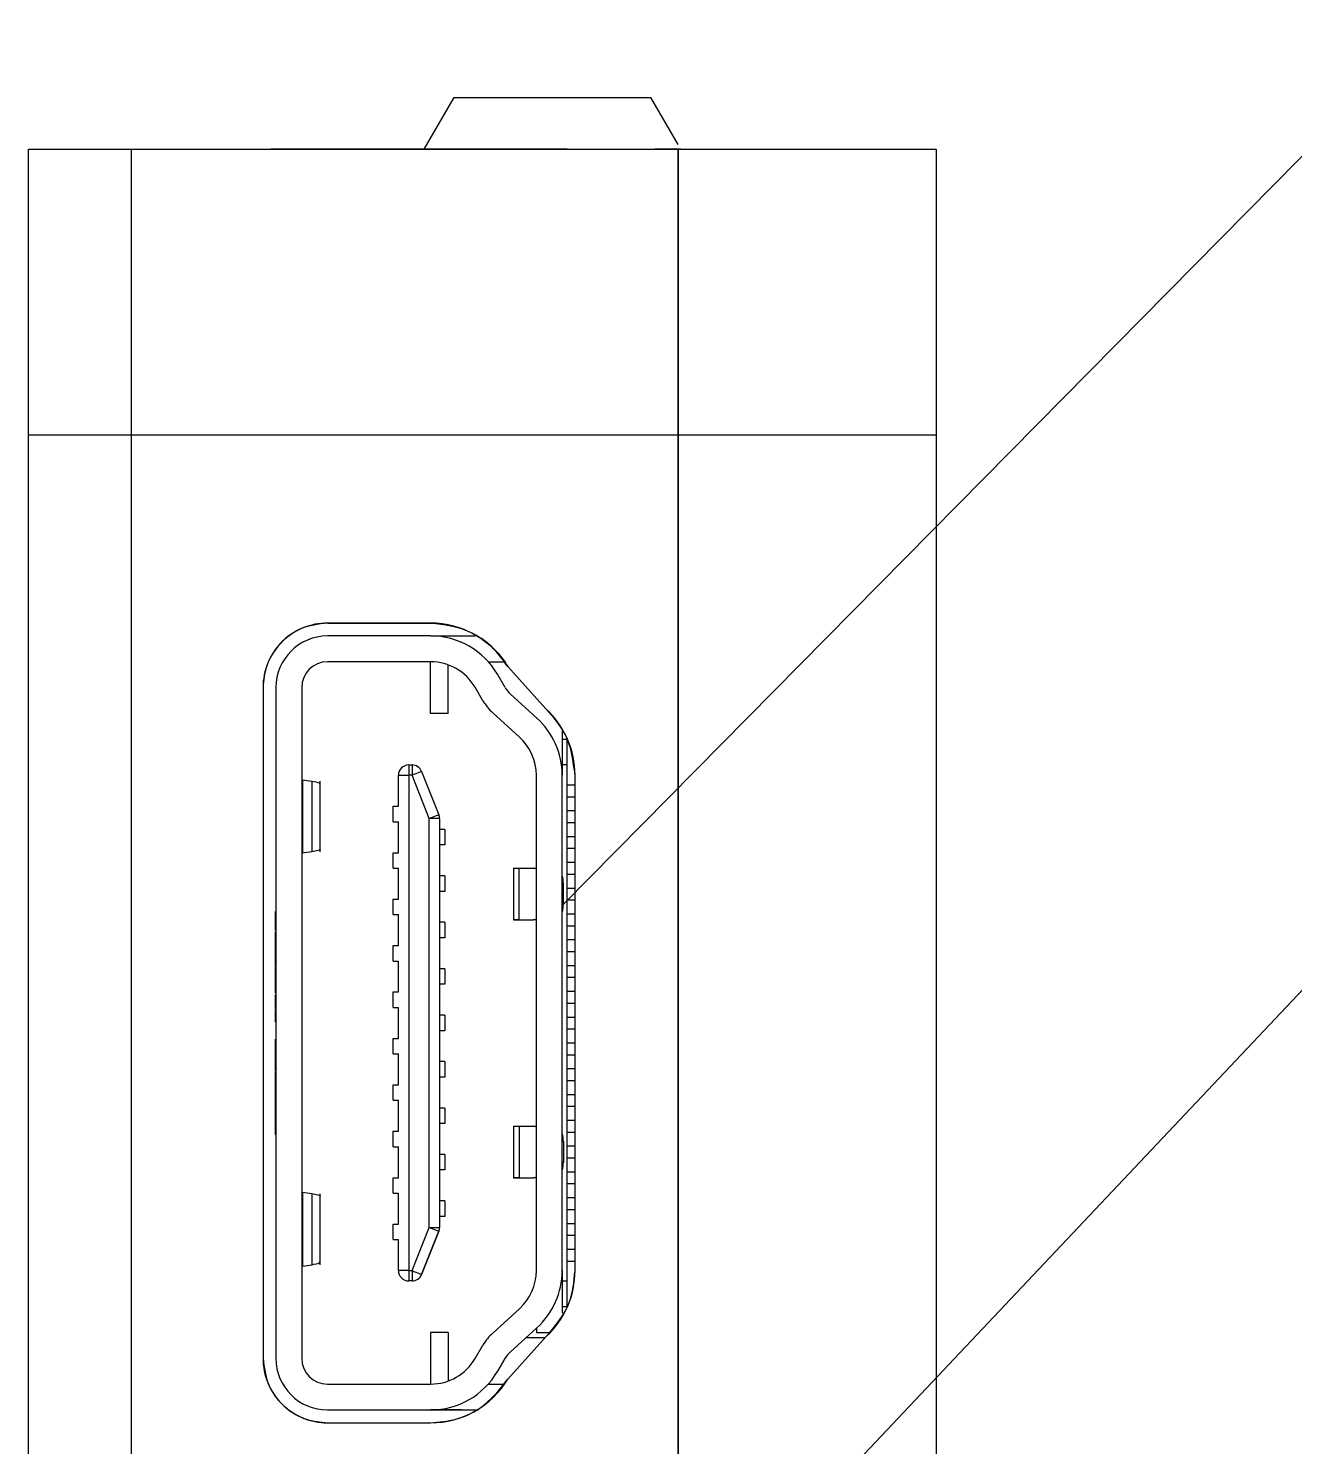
# Model space of a CAD drawing. Header units: millimetres. Extents: x 318 to 879, y 422 to 911.
# Drawn here: x 766.8 to 815.9, y 735 to 790 of the extents above; entities that cross this region are included whole.
import ezdxf

# ---------------------------------------------------------------- set-up
doc = ezdxf.new("R2010")
doc.units = ezdxf.units.MM
doc.header["$PDSIZE"] = -1
doc.linetypes.add('CENTERX2', pattern=[20.32, 12.7, -2.54, 2.54, -2.54])

msp = doc.modelspace()

# ---------------------------------------------------------------- linework, layer by layer
at = {"color": 7, "lineweight": 30, "true_color": 0xffffff}
for p, q in [((787.541, 756.047), (821.073, 790)), ((782.692, 717.271), (821.073, 757.882))]:
    msp.add_line(p, q, dxfattribs=at)
at = {"color": 7, "linetype": 'Continuous', "lineweight": 30, "true_color": 0xffffff}
for p, q in [((783.287, 787.322), (782.132, 785.322)), ((791.992, 785.495), (790.938, 787.322)), ((766.792, 785.322), (770.792, 785.322)), ((766.792, 774.242), (766.792, 785.322)), ((770.792, 774.242), (770.792, 785.322)), ((770.792, 785.322), (791.992, 785.322)), ((776.192, 785.322), (776.192, 785.322)), ((782.318, 785.322), (778.392, 785.322)), ((778.392, 785.322), (782.318, 785.322)), ((780.532, 785.322), (780.532, 785.322)), ((780.825, 785.322), (781.84, 785.322)), ((782.132, 785.322), (782.132, 785.322)), ((787.038, 785.322), (783.664, 785.322)), ((783.664, 785.322), (787.038, 785.322)), ((786.495, 785.322), (787.491, 785.322)), ((786.495, 785.322), (786.495, 785.322)), ((787.491, 785.322), (786.495, 785.322)), ((786.495, 785.322), (787.491, 785.322)), ((786.495, 785.322), (787.491, 785.322)), ((786.495, 785.322), (786.495, 785.322)), ((787.491, 785.322), (786.495, 785.322)), ((787.491, 785.322), (786.495, 785.322)), ((787.112, 785.322), (791.092, 785.322)), ((787.491, 785.322), (787.491, 785.322)), ((787.491, 785.322), (787.491, 785.322)), ((787.692, 785.322), (787.692, 785.322)), ((791.992, 785.322), (801.992, 785.322)), ((791.992, 785.322), (791.992, 774.242)), ((791.992, 774.242), (791.992, 785.322)), ((792.092, 785.322), (792.092, 785.322)), ((801.992, 785.322), (801.992, 774.242)), ((766.792, 774.242), (770.792, 774.242)), ((766.792, 526.447), (766.792, 774.242)), ((770.792, 526.447), (770.792, 774.242)), ((770.792, 774.242), (791.992, 774.242)), ((791.992, 774.242), (801.992, 774.242)), ((791.992, 774.242), (791.992, 724.301)), ((791.992, 697.591), (791.992, 774.242)), ((801.992, 774.242), (801.992, 724.301)), ((782.392, 766.947), (778.392, 766.947)), ((782.392, 766.947), (778.392, 766.947)), ((778.392, 766.947), (778.392, 766.947)), ((778.392, 766.947), (782.392, 766.947)), ((782.392, 766.947), (782.392, 766.947)), ((782.392, 766.447), (778.392, 766.447)), ((778.392, 766.447), (778.392, 766.447)), ((782.392, 766.447), (784.135, 766.447)), ((782.392, 765.447), (778.392, 765.447)), ((782.392, 765.447), (778.392, 765.447)), ((782.392, 763.447), (782.392, 765.447)), ((782.392, 763.447), (782.392, 765.447)), ((783.072, 763.447), (783.072, 765.328)), ((784.628, 765.447), (785.26, 765.447)), ((785.285, 764.444), (784.982, 764.961)), ((786.866, 763.619), (785.386, 765.26)), ((786.866, 763.619), (785.386, 765.26)), ((785.386, 765.26), (785.386, 765.26)), ((785.386, 765.26), (786.866, 763.619)), ((775.892, 764.447), (775.892, 738.447)), ((775.892, 764.447), (775.892, 738.447)), ((776.392, 764.447), (776.392, 738.447)), ((776.392, 764.447), (776.392, 738.447)), ((777.392, 764.447), (777.392, 738.447)), ((784.422, 763.939), (784.119, 764.457)), ((784.422, 763.939), (784.119, 764.457)), ((786.511, 763.266), (785.475, 764.209)), ((783.072, 763.447), (782.392, 763.447)), ((782.392, 763.447), (782.392, 763.447)), ((783.072, 763.447), (782.392, 763.447)), ((783.072, 763.447), (783.072, 763.447)), ((785.838, 762.527), (784.802, 763.469)), ((785.838, 762.527), (784.803, 763.469)), ((786.866, 763.619), (786.866, 763.619)), ((787.492, 762.772), (787.492, 761.047)), ((787.672, 762.447), (787.672, 761.447)), ((787.672, 762.427), (787.672, 761.447)), ((781.542, 761.447), (781.542, 761.047)), ((781.542, 761.447), (781.672, 761.447)), ((781.542, 761.447), (781.542, 761.447)), ((781.672, 761.447), (781.672, 761.047)), ((787.672, 761.447), (787.492, 761.447)), ((787.672, 761.447), (787.492, 761.447)), ((787.672, 761.447), (787.672, 761.447)), ((787.672, 761.447), (787.672, 741.447)), ((781.142, 759.847), (781.142, 761.047)), ((781.542, 761.047), (781.542, 741.847)), ((781.672, 761.047), (781.542, 761.047)), ((782.342, 759.37), (781.672, 761.047)), ((782.043, 761.196), (782.714, 759.519)), ((786.492, 741.847), (786.492, 761.047)), ((786.492, 741.847), (786.492, 761.047)), ((787.492, 741.847), (787.492, 761.047)), ((787.992, 741.847), (787.992, 761.047)), ((787.992, 741.847), (787.992, 761.047)), ((777.423, 760.871), (777.423, 758.023)), ((777.423, 760.871), (777.78, 760.818)), ((777.78, 760.818), (777.78, 758.076)), ((778.114, 758.076), (778.114, 760.818)), ((787.672, 760.677), (787.992, 760.677)), ((780.942, 759.847), (781.142, 759.847)), ((780.942, 759.247), (780.942, 759.847)), ((780.942, 759.847), (780.942, 759.847)), ((780.942, 759.247), (780.942, 759.847)), ((787.672, 760.217), (787.992, 760.217)), ((780.942, 759.247), (781.142, 759.247)), ((780.942, 759.247), (781.142, 759.247)), ((781.142, 758.047), (781.142, 759.247)), ((782.342, 743.524), (782.342, 759.37)), ((782.742, 759.37), (782.742, 758.947)), ((787.672, 759.677), (787.992, 759.677)), ((782.742, 758.947), (782.742, 758.347)), ((782.942, 758.947), (782.742, 758.947)), ((782.942, 758.947), (782.942, 758.347)), ((787.672, 759.217), (787.992, 759.217)), ((782.742, 758.347), (782.742, 757.147)), ((782.942, 758.347), (782.742, 758.347)), ((782.942, 758.347), (782.742, 758.347)), ((782.942, 758.347), (782.942, 758.347)), ((782.942, 758.347), (782.942, 758.347)), ((787.672, 758.677), (787.992, 758.677)), ((787.672, 758.217), (787.992, 758.217)), ((777.78, 758.076), (777.423, 758.023)), ((780.942, 757.447), (780.942, 758.047)), ((780.942, 758.047), (781.142, 758.047)), ((780.942, 757.447), (780.942, 758.047)), ((780.942, 758.047), (780.942, 758.047)), ((787.672, 757.677), (787.992, 757.677)), ((780.942, 757.447), (781.142, 757.447)), ((780.942, 757.447), (781.142, 757.447)), ((781.142, 756.247), (781.142, 757.447)), ((782.742, 757.147), (782.742, 756.547)), ((782.942, 757.147), (782.742, 757.147)), ((782.942, 757.147), (782.942, 756.547)), ((785.61, 757.447), (785.61, 755.447)), ((785.61, 757.447), (785.827, 757.447)), ((785.827, 755.447), (785.827, 757.447)), ((785.827, 757.447), (786.378, 757.447)), ((785.827, 757.447), (786.378, 757.447)), ((786.378, 757.447), (786.492, 757.447)), ((786.378, 757.447), (786.492, 757.447)), ((787.672, 757.217), (787.992, 757.217)), ((782.742, 756.547), (782.742, 755.347)), ((782.942, 756.547), (782.742, 756.547)), ((782.942, 756.547), (782.742, 756.547)), ((782.942, 756.547), (782.942, 756.547)), ((782.942, 756.547), (782.942, 756.547)), ((787.541, 756.047), (787.541, 756.847)), ((787.672, 756.677), (787.992, 756.677)), ((780.942, 755.647), (780.942, 756.247)), ((780.942, 756.247), (781.142, 756.247)), ((780.942, 755.647), (780.942, 756.247)), ((780.942, 756.247), (780.942, 756.247)), ((787.672, 756.217), (787.992, 756.217)), ((776.372, 755.762), (776.392, 755.762)), ((776.372, 755.646), (776.372, 755.762)), ((776.372, 755.646), (776.372, 755.762)), ((776.372, 755.762), (776.372, 755.762)), ((776.372, 755.646), (776.392, 755.646)), ((776.372, 755.563), (776.372, 755.646)), ((776.372, 755.563), (776.372, 755.646)), ((776.372, 755.646), (776.372, 755.646)), ((776.372, 755.563), (776.392, 755.563)), ((776.372, 755.224), (776.372, 755.563)), ((776.372, 755.563), (776.372, 755.563)), ((776.372, 755.224), (776.372, 755.563)), ((780.942, 755.647), (781.142, 755.647)), ((780.942, 755.647), (781.142, 755.647)), ((781.142, 754.447), (781.142, 755.647)), ((785.61, 755.447), (785.827, 755.447)), ((785.827, 755.447), (786.378, 755.447)), ((785.827, 755.447), (786.378, 755.447)), ((786.492, 755.447), (786.378, 755.447)), ((787.672, 755.677), (787.992, 755.677)), ((776.372, 755.224), (776.392, 755.224)), ((776.372, 755.146), (776.372, 755.224)), ((776.372, 755.146), (776.372, 755.224)), ((776.372, 755.224), (776.372, 755.224)), ((776.372, 755.03), (776.372, 755.146)), ((776.372, 755.146), (776.392, 755.146)), ((776.372, 755.03), (776.372, 755.146)), ((776.372, 755.146), (776.372, 755.146)), ((776.372, 755.03), (776.392, 755.03)), ((776.372, 755.03), (776.372, 755.03)), ((776.372, 754.985), (776.372, 754.985)), ((782.742, 755.347), (782.742, 754.747)), ((782.942, 755.347), (782.742, 755.347)), ((782.942, 755.347), (782.942, 754.747)), ((787.672, 755.217), (787.992, 755.217)), ((776.372, 754.323), (776.372, 754.546)), ((776.372, 754.323), (776.372, 754.546)), ((776.372, 754.323), (776.392, 754.323)), ((776.372, 754.323), (776.372, 754.323)), ((776.372, 754.205), (776.372, 754.323)), ((776.372, 754.323), (776.372, 754.323)), ((776.372, 754.206), (776.372, 754.323)), ((780.942, 753.847), (780.942, 754.447)), ((780.942, 754.447), (781.142, 754.447)), ((780.942, 753.847), (780.942, 754.447)), ((780.942, 754.447), (780.942, 754.447)), ((782.742, 754.747), (782.742, 753.547)), ((782.942, 754.747), (782.742, 754.747)), ((782.942, 754.747), (782.742, 754.747)), ((782.942, 754.747), (782.942, 754.747)), ((782.942, 754.747), (782.942, 754.747)), ((787.672, 754.677), (787.992, 754.677)), ((776.372, 754.206), (776.372, 754.206)), ((776.372, 754.169), (776.372, 754.206)), ((776.372, 754.205), (776.392, 754.205)), ((776.372, 754.169), (776.372, 754.205)), ((776.372, 753.731), (776.372, 754.169)), ((776.372, 754.169), (776.392, 754.169)), ((776.372, 753.731), (776.372, 754.169)), ((776.372, 754.169), (776.372, 754.169)), ((780.942, 753.847), (781.142, 753.847)), ((780.942, 753.847), (781.142, 753.847)), ((781.142, 752.647), (781.142, 753.847)), ((787.672, 754.217), (787.992, 754.217)), ((776.372, 753.731), (776.372, 753.731)), ((776.372, 753.731), (776.392, 753.731)), ((776.372, 753.731), (776.372, 753.731)), ((776.372, 753.644), (776.372, 753.709)), ((776.372, 753.644), (776.372, 753.709)), ((776.372, 753.622), (776.392, 753.622)), ((776.372, 753.358), (776.372, 753.622)), ((776.372, 753.622), (776.372, 753.622)), ((776.372, 753.358), (776.372, 753.622)), ((776.372, 753.304), (776.372, 753.358)), ((776.372, 753.304), (776.372, 753.358)), ((782.742, 753.547), (782.742, 752.947)), ((782.942, 753.547), (782.742, 753.547)), ((782.942, 753.547), (782.942, 752.947)), ((787.672, 753.677), (787.992, 753.677)), ((787.672, 753.217), (787.992, 753.217)), ((776.372, 753.151), (776.392, 753.151)), ((776.372, 753.085), (776.392, 753.085)), ((776.372, 753.085), (776.392, 753.085)), ((776.372, 753.064), (776.372, 753.081)), ((776.372, 753.064), (776.372, 753.081)), ((776.372, 753.064), (776.392, 753.064)), ((776.372, 753.02), (776.372, 753.064)), ((776.372, 753.064), (776.372, 753.064)), ((776.372, 753.02), (776.372, 753.064)), ((776.372, 753.011), (776.372, 753.011)), ((780.942, 752.647), (781.142, 752.647)), ((780.942, 752.047), (780.942, 752.647)), ((780.942, 752.647), (780.942, 752.647)), ((780.942, 752.047), (780.942, 752.647)), ((782.742, 752.947), (782.742, 751.747)), ((782.942, 752.947), (782.742, 752.947)), ((782.942, 752.947), (782.742, 752.947)), ((782.942, 752.947), (782.942, 752.947)), ((782.942, 752.947), (782.942, 752.947)), ((787.672, 752.677), (787.992, 752.677)), ((776.372, 752.618), (776.392, 752.618)), ((776.372, 752.618), (776.392, 752.618)), ((776.372, 752.55), (776.392, 752.55)), ((776.372, 752.495), (776.372, 752.55)), ((776.372, 752.55), (776.372, 752.55)), ((776.372, 752.495), (776.372, 752.55)), ((776.372, 752.48), (776.392, 752.48)), ((776.372, 752.378), (776.372, 752.48)), ((776.372, 752.48), (776.372, 752.48)), ((776.372, 752.378), (776.372, 752.48)), ((776.372, 752.378), (776.392, 752.378)), ((776.372, 752.378), (776.372, 752.378)), ((776.372, 752.376), (776.372, 752.378)), ((776.372, 752.378), (776.372, 752.378)), ((776.372, 752.376), (776.372, 752.378)), ((776.372, 752.376), (776.392, 752.376)), ((776.372, 752.376), (776.372, 752.376)), ((776.372, 752.325), (776.372, 752.358)), ((776.372, 752.296), (776.372, 752.325)), ((787.672, 752.217), (787.992, 752.217)), ((776.372, 752.013), (776.392, 752.013)), ((776.372, 752.013), (776.372, 752.013)), ((776.372, 751.941), (776.392, 751.941)), ((776.372, 751.941), (776.372, 751.941)), ((776.372, 751.478), (776.372, 751.916)), ((776.372, 751.916), (776.392, 751.916)), ((776.372, 751.478), (776.372, 751.916)), ((776.372, 751.916), (776.372, 751.916)), ((780.942, 752.047), (781.142, 752.047)), ((780.942, 752.047), (781.142, 752.047)), ((781.142, 750.847), (781.142, 752.047)), ((782.742, 751.747), (782.742, 751.147)), ((782.942, 751.747), (782.742, 751.747)), ((782.942, 751.747), (782.942, 751.147)), ((787.672, 751.677), (787.992, 751.677)), ((776.372, 751.478), (776.392, 751.478)), ((776.372, 751.478), (776.372, 751.478)), ((776.372, 751.478), (776.372, 751.478)), ((782.742, 751.147), (782.742, 749.947)), ((782.942, 751.147), (782.742, 751.147)), ((782.942, 751.147), (782.742, 751.147)), ((782.942, 751.147), (782.942, 751.147)), ((782.942, 751.147), (782.942, 751.147)), ((787.672, 751.217), (787.992, 751.217)), ((776.372, 750.812), (776.372, 750.812)), ((780.942, 750.247), (780.942, 750.847)), ((780.942, 750.847), (781.142, 750.847)), ((780.942, 750.847), (780.942, 750.847)), ((780.942, 750.247), (780.942, 750.847)), ((787.672, 750.677), (787.992, 750.677)), ((776.372, 750.072), (776.392, 750.072)), ((776.372, 749.731), (776.372, 750.072)), ((776.372, 750.072), (776.372, 750.072)), ((776.372, 749.731), (776.372, 750.072)), ((780.942, 750.247), (781.142, 750.247)), ((780.942, 750.247), (781.142, 750.247)), ((781.142, 749.047), (781.142, 750.247)), ((782.742, 749.947), (782.742, 749.347)), ((782.942, 749.947), (782.742, 749.947)), ((782.942, 749.947), (782.942, 749.347)), ((787.672, 750.217), (787.992, 750.217)), ((776.372, 749.731), (776.392, 749.731)), ((776.372, 749.731), (776.372, 749.731)), ((776.372, 749.563), (776.392, 749.563)), ((776.372, 749.563), (776.372, 749.563)), ((776.372, 748.956), (776.372, 749.544)), ((776.372, 748.956), (776.372, 749.544)), ((782.742, 749.347), (782.742, 748.147)), ((782.942, 749.347), (782.742, 749.347)), ((782.942, 749.347), (782.742, 749.347)), ((782.942, 749.347), (782.942, 749.347)), ((782.942, 749.347), (782.942, 749.347)), ((787.672, 749.677), (787.992, 749.677)), ((776.372, 748.956), (776.372, 748.956)), ((780.942, 748.447), (780.942, 749.047)), ((780.942, 749.047), (781.142, 749.047)), ((780.942, 749.047), (780.942, 749.047)), ((780.942, 748.447), (780.942, 749.047)), ((787.672, 749.217), (787.992, 749.217)), ((780.942, 748.447), (781.142, 748.447)), ((780.942, 748.447), (781.142, 748.447)), ((781.142, 747.247), (781.142, 748.447)), ((787.672, 748.677), (787.992, 748.677)), ((776.372, 747.828), (776.392, 747.828)), ((776.372, 747.828), (776.372, 747.828)), ((782.742, 748.147), (782.742, 747.547)), ((782.942, 748.147), (782.742, 748.147)), ((782.942, 748.147), (782.942, 747.547)), ((787.672, 748.217), (787.992, 748.217)), ((780.942, 747.247), (781.142, 747.247)), ((780.942, 746.647), (780.942, 747.247)), ((780.942, 747.247), (780.942, 747.247)), ((780.942, 746.647), (780.942, 747.247)), ((782.742, 747.547), (782.742, 746.347)), ((782.942, 747.547), (782.742, 747.547)), ((782.942, 747.547), (782.742, 747.547)), ((782.942, 747.547), (782.942, 747.547)), ((782.942, 747.547), (782.942, 747.547)), ((785.61, 747.447), (785.61, 745.447)), ((785.61, 747.447), (785.827, 747.447)), ((785.827, 747.447), (785.827, 745.447)), ((785.827, 747.447), (786.378, 747.447)), ((785.827, 747.447), (786.378, 747.447)), ((786.378, 747.447), (786.492, 747.447)), ((786.378, 747.447), (786.492, 747.447)), ((787.672, 747.677), (787.992, 747.677)), ((787.672, 747.217), (787.992, 747.217)), ((776.372, 747.122), (776.392, 747.122)), ((776.372, 747.122), (776.372, 747.122)), ((780.942, 746.647), (781.142, 746.647)), ((780.942, 746.647), (781.142, 746.647)), ((781.142, 745.447), (781.142, 746.647)), ((787.541, 746.847), (787.541, 746.047)), ((787.672, 746.677), (787.992, 746.677)), ((782.742, 746.347), (782.742, 745.747)), ((782.942, 746.347), (782.742, 746.347)), ((782.942, 746.347), (782.942, 745.747)), ((787.672, 746.217), (787.992, 746.217)), ((782.742, 745.747), (782.742, 744.547)), ((782.942, 745.747), (782.742, 745.747)), ((782.942, 745.747), (782.742, 745.747)), ((782.942, 745.747), (782.942, 745.747)), ((782.942, 745.747), (782.942, 745.747)), ((787.672, 745.677), (787.992, 745.677)), ((780.942, 745.447), (781.142, 745.447)), ((780.942, 744.847), (780.942, 745.447)), ((780.942, 744.847), (780.942, 745.447)), ((780.942, 745.447), (780.942, 745.447)), ((785.61, 745.447), (785.827, 745.447)), ((785.827, 745.447), (786.378, 745.447)), ((785.827, 745.447), (786.378, 745.447)), ((786.492, 745.447), (786.378, 745.447)), ((787.672, 745.217), (787.992, 745.217)), ((777.423, 744.871), (777.423, 742.023)), ((777.78, 744.818), (777.423, 744.871)), ((777.78, 744.818), (777.78, 742.076)), ((778.114, 742.076), (778.114, 744.818)), ((780.942, 744.847), (781.142, 744.847)), ((780.942, 744.847), (781.142, 744.847)), ((781.142, 743.647), (781.142, 744.847)), ((782.742, 744.547), (782.742, 743.947)), ((782.942, 744.547), (782.742, 744.547)), ((782.942, 744.547), (782.942, 743.947)), ((787.672, 744.677), (787.992, 744.677)), ((782.742, 743.947), (782.742, 743.524)), ((782.942, 743.947), (782.742, 743.947)), ((782.942, 743.947), (782.742, 743.947)), ((782.942, 743.947), (782.942, 743.947)), ((782.942, 743.947), (782.942, 743.947)), ((787.672, 744.217), (787.992, 744.217)), ((780.942, 743.647), (781.142, 743.647)), ((780.942, 743.047), (780.942, 743.647)), ((780.942, 743.047), (780.942, 743.647)), ((780.942, 743.647), (780.942, 743.647)), ((781.672, 741.847), (782.342, 743.524)), ((782.714, 743.376), (782.043, 741.699)), ((782.043, 741.699), (782.714, 743.376)), ((782.714, 743.376), (782.714, 743.376)), ((782.742, 743.524), (782.742, 743.524)), ((787.672, 743.677), (787.992, 743.677)), ((780.942, 743.047), (781.142, 743.047)), ((780.942, 743.047), (781.142, 743.047)), ((781.142, 741.847), (781.142, 743.047)), ((787.672, 743.217), (787.992, 743.217)), ((787.672, 742.677), (787.992, 742.677)), ((787.672, 742.217), (787.992, 742.217)), ((777.423, 742.023), (777.78, 742.076)), ((781.542, 741.847), (781.542, 741.447)), ((781.542, 741.847), (781.672, 741.847)), ((781.672, 741.847), (781.672, 741.447)), ((782.043, 741.699), (782.043, 741.699)), ((787.492, 741.847), (787.492, 740.203)), ((781.518, 741.448), (781.542, 741.447)), ((781.672, 741.447), (781.542, 741.447)), ((781.542, 741.447), (781.542, 741.447)), ((781.672, 741.447), (781.542, 741.447)), ((781.672, 741.447), (781.672, 741.447)), ((781.672, 741.447), (781.672, 741.447)), ((787.492, 741.447), (787.672, 741.447)), ((787.672, 741.447), (787.672, 740.447)), ((787.672, 741.447), (787.672, 740.447)), ((784.803, 739.426), (785.838, 740.368)), ((782.392, 739.447), (782.392, 737.447)), ((783.072, 739.447), (782.392, 739.447)), ((782.392, 739.447), (782.392, 739.447)), ((782.392, 739.447), (782.392, 737.447)), ((783.072, 739.447), (783.072, 737.566)), ((785.475, 738.686), (786.511, 739.628)), ((786.492, 739.611), (786.492, 739.447)), ((786.492, 739.611), (786.492, 739.447)), ((786.492, 739.447), (786.982, 739.447)), ((786.492, 739.447), (786.492, 739.447)), ((786.492, 739.447), (786.982, 739.447)), ((786.511, 739.628), (786.511, 739.628)), ((784.119, 738.438), (784.422, 738.956)), ((784.802, 739.426), (784.802, 739.426)), ((785.386, 737.635), (786.866, 739.275)), ((785.386, 737.635), (786.866, 739.275)), ((786.841, 739.247), (786.092, 739.247)), ((784.982, 737.933), (785.285, 738.451)), ((785.285, 738.451), (784.982, 737.933)), ((785.285, 738.451), (785.285, 738.451)), ((785.475, 738.686), (785.475, 738.686)), ((784.982, 737.933), (784.982, 737.933)), ((778.392, 737.447), (782.392, 737.447)), ((778.392, 737.447), (778.392, 737.447)), ((784.628, 737.447), (785.205, 737.447)), ((778.392, 736.447), (782.392, 736.447)), ((778.392, 736.447), (778.392, 736.447)), ((778.392, 736.447), (782.392, 736.447)), ((778.892, 736.447), (778.892, 736.447)), ((782.392, 736.447), (784.157, 736.447)), ((782.392, 736.447), (782.392, 736.447)), ((782.392, 736.447), (784.157, 736.447)), ((783.592, 736.447), (783.592, 736.447)), ((778.392, 735.947), (782.392, 735.947)), ((778.392, 735.947), (782.392, 735.947))]:
    msp.add_line(p, q, dxfattribs=at)
at = {"color": 7, "linetype": 'CENTERX2', "lineweight": 30, "true_color": 0xffffff}
for p, q in [((776.392, 785.322), (776.392, 785.322)), ((778.392, 785.322), (783.014, 785.322)), ((783.014, 785.322), (778.392, 785.322)), ((787.492, 785.322), (783.014, 785.322)), ((783.014, 785.322), (787.492, 785.322)), ((786.495, 785.322), (787.491, 785.322)), ((787.491, 785.322), (786.495, 785.322)), ((786.495, 785.322), (786.495, 785.322)), ((787.491, 785.322), (787.491, 785.322)), ((787.492, 785.322), (787.492, 785.322))]:
    msp.add_line(p, q, dxfattribs=at)
at = {"color": 7, "linetype": 'Continuous', "lineweight": 25, "true_color": 0xffffff}
for p, q in [((787.492, 762.447), (787.672, 762.447)), ((787.492, 762.447), (787.672, 762.447)), ((781.142, 761.047), (781.153, 761.047)), ((787.541, 756.847), (787.492, 756.847)), ((787.541, 756.847), (787.492, 756.847)), ((787.492, 756.047), (787.541, 756.047)), ((787.492, 756.047), (787.541, 756.047)), ((786.492, 755.447), (786.378, 755.447)), ((776.372, 754.862), (776.392, 754.862)), ((776.372, 754.862), (776.372, 754.862)), ((776.372, 754.546), (776.392, 754.546)), ((776.372, 754.546), (776.372, 754.546)), ((776.372, 753.358), (776.392, 753.358)), ((776.372, 753.358), (776.372, 753.358)), ((776.372, 753.151), (776.392, 753.151)), ((776.372, 752.945), (776.392, 752.945)), ((776.372, 752.776), (776.392, 752.776)), ((776.372, 752.198), (776.392, 752.198)), ((776.372, 752.063), (776.392, 752.063)), ((776.372, 750.598), (776.392, 750.598)), ((776.372, 750.598), (776.372, 750.598)), ((776.372, 748.377), (776.392, 748.377)), ((776.372, 748.377), (776.372, 748.377)), ((776.372, 747.365), (776.392, 747.365)), ((776.372, 747.365), (776.372, 747.365)), ((787.541, 746.847), (787.492, 746.847)), ((787.541, 746.847), (787.492, 746.847)), ((787.492, 746.047), (787.541, 746.047)), ((787.492, 746.047), (787.541, 746.047)), ((786.492, 745.447), (786.378, 745.447)), ((781.15, 741.847), (781.142, 741.847)), ((781.672, 741.447), (781.672, 741.447)), ((787.672, 740.447), (787.492, 740.447)), ((787.672, 740.447), (787.492, 740.447))]:
    msp.add_line(p, q, dxfattribs=at)
at = {"color": 7, "linetype": 'Continuous', "lineweight": 30, "true_color": 0xffffff, "flags": 128}
for points in [[(783.287, 787.322), (783.296, 787.322), (783.508, 787.322), (783.987, 787.322), (784.698, 787.322), (785.588, 787.322), (786.591, 787.322), (787.633, 787.322), (788.636, 787.322), (789.526, 787.322), (790.238, 787.322), (790.717, 787.322), (790.929, 787.322), (790.938, 787.322)], [(778.392, 785.322), (777.785, 785.322), (777.196, 785.322), (776.69, 785.322), (776.311, 785.322), (776.192, 785.322)], [(776.192, 785.322), (776.277, 785.322), (776.548, 785.322), (777, 785.322), (777.678, 785.322), (778.392, 785.322)], [(776.392, 785.322), (776.469, 785.322), (776.715, 785.322), (777.125, 785.322), (777.745, 785.322), (778.392, 785.322)], [(778.392, 785.322), (777.844, 785.322), (777.302, 785.322), (776.845, 785.322), (776.5, 785.322), (776.392, 785.322)], [(780.532, 785.322), (780.659, 785.322), (781.033, 785.322), (781.641, 785.322), (782.46, 785.322), (783.457, 785.322), (784.594, 785.322), (785.829, 785.322), (787.112, 785.322)], [(780.825, 785.322), (780.761, 785.322), (780.704, 785.322), (780.653, 785.322), (780.611, 785.322), (780.577, 785.322), (780.552, 785.322), (780.537, 785.322), (780.532, 785.322)], [(782.132, 785.322), (782.127, 785.322), (782.112, 785.322), (782.088, 785.322), (782.054, 785.322), (782.011, 785.322), (781.961, 785.322), (781.903, 785.322), (781.84, 785.322)], [(782.132, 785.322), (782.511, 785.322), (783.591, 785.322), (785.207, 785.322), (787.112, 785.322), (789.018, 785.322), (790.634, 785.322), (791.713, 785.322), (792.092, 785.322)], [(782.318, 785.322), (782.502, 785.322), (782.685, 785.322), (782.865, 785.322), (783.039, 785.322), (783.208, 785.322), (783.369, 785.322), (783.522, 785.322), (783.664, 785.322)], [(783.664, 785.322), (783.522, 785.322), (783.369, 785.322), (783.208, 785.322), (783.039, 785.322), (782.865, 785.322), (782.685, 785.322), (782.502, 785.322), (782.318, 785.322)], [(787.038, 785.322), (787.185, 785.322), (787.315, 785.322), (787.428, 785.322), (787.521, 785.322), (787.596, 785.322), (787.649, 785.322), (787.681, 785.322), (787.692, 785.322)], [(787.692, 785.322), (787.681, 785.322), (787.649, 785.322), (787.596, 785.322), (787.521, 785.322), (787.428, 785.322), (787.315, 785.322), (787.185, 785.322), (787.038, 785.322)], [(792.092, 785.322), (792.073, 785.322), (792.016, 785.322), (791.924, 785.322), (791.799, 785.322), (791.648, 785.322), (791.475, 785.322), (791.287, 785.322), (791.092, 785.322)], [(781.142, 761.047), (781.15, 761.047), (781.173, 761.047), (781.21, 761.047), (781.26, 761.047), (781.32, 761.047), (781.389, 761.047), (781.464, 761.047), (781.542, 761.047)], [(782.043, 761.196), (782.036, 761.193), (782.015, 761.184), (781.98, 761.171), (781.934, 761.152), (781.878, 761.13), (781.814, 761.104), (781.744, 761.076), (781.672, 761.047)], [(782.714, 759.519), (782.707, 759.516), (782.685, 759.507), (782.651, 759.494), (782.605, 759.475), (782.549, 759.453), (782.484, 759.427), (782.415, 759.399), (782.342, 759.37)], [(782.742, 759.37), (782.735, 759.37), (782.712, 759.37), (782.675, 759.37), (782.625, 759.37), (782.565, 759.37), (782.495, 759.37), (782.42, 759.37), (782.342, 759.37)], [(785.61, 757.447), (785.624, 757.447), (785.666, 757.447), (785.734, 757.447), (785.827, 757.447)], [(786.492, 757.413), (786.445, 757.436), (786.378, 757.447)], [(786.492, 757.413), (786.445, 757.436), (786.378, 757.447)], [(785.827, 755.447), (785.734, 755.447), (785.666, 755.447), (785.624, 755.447), (785.61, 755.447), (785.624, 755.447), (785.666, 755.447), (785.734, 755.447), (785.827, 755.447)], [(786.378, 755.447), (786.445, 755.459), (786.492, 755.482)], [(786.378, 755.447), (786.445, 755.459), (786.492, 755.482)], [(785.61, 747.447), (785.624, 747.447), (785.666, 747.447), (785.734, 747.447), (785.827, 747.447)], [(786.492, 747.413), (786.445, 747.436), (786.378, 747.447)], [(786.492, 747.413), (786.445, 747.436), (786.378, 747.447)], [(785.827, 745.447), (785.734, 745.447), (785.666, 745.447), (785.624, 745.447), (785.61, 745.447), (785.624, 745.447), (785.666, 745.447), (785.734, 745.447), (785.827, 745.447)], [(786.378, 745.447), (786.445, 745.459), (786.492, 745.482)], [(786.378, 745.447), (786.445, 745.459), (786.492, 745.482)], [(782.342, 743.524), (782.415, 743.495), (782.484, 743.467), (782.549, 743.442), (782.605, 743.419), (782.651, 743.401), (782.685, 743.387), (782.707, 743.379), (782.714, 743.376)], [(782.342, 743.524), (782.42, 743.524), (782.495, 743.524), (782.565, 743.524), (782.625, 743.524), (782.675, 743.524), (782.712, 743.524), (782.735, 743.524), (782.742, 743.524)], [(781.542, 741.847), (781.464, 741.847), (781.389, 741.847), (781.32, 741.847), (781.26, 741.847), (781.21, 741.847), (781.173, 741.847), (781.15, 741.847), (781.142, 741.847)], [(781.672, 741.847), (781.744, 741.818), (781.814, 741.79), (781.878, 741.765), (781.934, 741.742), (781.98, 741.724), (782.015, 741.71), (782.036, 741.702), (782.043, 741.699)], [(782.992, 736.447), (782.875, 736.447), (782.763, 736.447), (782.659, 736.447), (782.568, 736.447), (782.493, 736.447), (782.438, 736.447), (782.404, 736.447), (782.392, 736.447)], [(783.592, 736.447), (783.581, 736.447), (783.547, 736.447), (783.491, 736.447), (783.417, 736.447), (783.326, 736.447), (783.222, 736.447), (783.109, 736.447), (782.992, 736.447)]]:
    msp.add_lwpolyline(points, dxfattribs=at)
at = {"color": 7, "linetype": 'Continuous', "lineweight": 30, "true_color": 0xffffff}
for centre, radius, start, end in [((778.39, 764.449), 2.498, 89.9579, 180.0421), ((782.392, 763.447), 3.5, 31.1902, 89.9974), ((778.392, 764.447), 2, 90, 180), ((778.392, 764.447), 2, 90, 180), ((782.392, 763.447), 3, 30.3144, 90), ((782.392, 763.447), 3, 30.3144, 90), ((778.392, 764.447), 1, 90, 180), ((778.392, 764.447), 1, 90, 180), ((778.392, 764.447), 1, 90, 180), ((782.392, 763.447), 2, 30.3144, 90), ((782.392, 763.447), 2, 30.3144, 90), ((786.148, 764.948), 1, 210.3144, 227.7095), ((786.148, 764.948), 1, 210.3144, 227.7095), ((786.148, 764.948), 2, 210.3144, 227.7095), ((786.148, 764.948), 2, 210.3144, 227.7095), ((784.492, 761.047), 3, 0, 47.7095), ((784.492, 761.047), 3, 0, 47.7095), ((784.492, 761.047), 3.5, 0.0014, 47.2879), ((784.492, 761.047), 2, 0, 47.7095), ((784.492, 761.047), 2, 0, 47.7095), ((781.542, 761.047), 0.4, 90, 180), ((781.542, 761.047), 0.4, 90, 180), ((781.672, 761.047), 0.4, 21.8014, 90), ((781.672, 761.047), 0.4, 21.8014, 90), ((782.342, 759.37), 0.4, 0, 21.8014), ((782.342, 759.37), 0.4, 0, 21.8014), ((786.586, 756.854), 0.955, 359.6059, 18.3685), ((786.586, 756.854), 0.955, 359.6063, 18.3582), ((786.586, 756.041), 0.955, 341.6315, 0.3941), ((786.586, 756.041), 0.955, 341.6418, 0.3937), ((786.586, 746.854), 0.955, 359.6059, 18.3685), ((786.586, 746.854), 0.955, 359.6063, 18.3582), ((786.586, 746.041), 0.955, 341.6315, 0.3941), ((786.586, 746.041), 0.955, 341.6418, 0.3937), ((782.342, 743.524), 0.4, 338.1986, 0), ((782.342, 743.524), 0.4, 338.1986, 0), ((782.342, 743.524), 0.4, 338.1986, 0), ((781.542, 741.847), 0.4, 180, 270), ((781.542, 741.847), 0.4, 180, 270), ((781.672, 741.847), 0.4, 270, 338.1986), ((781.672, 741.847), 0.4, 270, 338.1986), ((781.672, 741.847), 0.4, 315.5507, 338.1986), ((784.492, 741.847), 2, 312.2905, 0), ((784.492, 741.847), 2, 312.2905, 0), ((784.492, 741.847), 3, 312.2905, 0), ((784.492, 741.847), 3, 312.2905, 0), ((784.492, 741.847), 3, 312.2905, 0), ((784.492, 741.847), 3.5, 312.712, 359.9986), ((786.148, 737.946), 2, 132.2905, 149.6856), ((786.148, 737.946), 2, 132.2905, 149.6856), ((778.39, 738.445), 2.498, 179.9579, 270.0421), ((778.392, 738.447), 2, 180, 270), ((778.392, 738.447), 2, 180, 270), ((778.392, 738.447), 1, 180, 270), ((778.392, 738.447), 1, 180, 270), ((782.392, 739.447), 2, 270, 329.6856), ((782.392, 739.447), 2, 270, 329.6856), ((786.148, 737.946), 1, 132.2905, 149.6856), ((786.148, 737.946), 1, 132.2905, 149.6856), ((782.392, 739.447), 3, 270, 329.6856), ((782.392, 739.447), 3, 270, 329.6856), ((782.392, 739.448), 3.5, 270.0028, 328.8096)]:
    msp.add_arc(centre, radius, start, end, dxfattribs=at)
for points, knots in [([(778.392, 766.947), (778.039, 766.903), (777.301, 766.811), (776.464, 766.135), (775.973, 765.295), (775.919, 764.723), (775.892, 764.447)], [0, 0, 0, 0, 0.269919, 0.562596, 0.789173, 1, 1, 1, 1]), ([(785.386, 765.26), (785.192, 765.527), (784.795, 766.071), (783.782, 766.764), (782.916, 766.878), (782.392, 766.947)], [0, 0, 0, 0, 0.276914, 0.563216, 1, 1, 1, 1]), ([(782.392, 766.947), (782.682, 766.926), (783.368, 766.876), (784.368, 766.411), (785.046, 765.785), (785.323, 765.358), (785.386, 765.26)], [0, 0, 0, 0, 0.242365, 0.573364, 0.902187, 1, 1, 1, 1]), ([(787.992, 761.047), (787.925, 761.594), (787.805, 762.571), (787.153, 763.299), (786.866, 763.619)], [0, 0, 0, 0, 0.5599219, 1, 1, 1, 1]), ([(777.392, 760.881), (777.394, 760.879), (777.397, 760.875), (777.415, 760.872), (777.423, 760.871)], [0, 0, 0, 0, 0.56016, 1, 1, 1, 1]), ([(777.392, 760.881), (777.394, 760.879), (777.397, 760.875), (777.415, 760.872), (777.423, 760.871)], [0, 0, 0, 0, 0.56016, 1, 1, 1, 1]), ([(777.78, 760.818), (777.901, 760.798), (778.098, 760.764), (778.085, 760.726), (778.08, 760.711)], [0, 0, 0, 0, 0.614623, 1, 1, 1, 1]), ([(777.78, 760.818), (777.901, 760.798), (778.098, 760.764), (778.085, 760.726), (778.08, 760.711)], [0, 0, 0, 0, 0.614623, 1, 1, 1, 1]), ([(778.111, 758.183), (778.112, 758.183), (778.149, 758.163), (778.044, 758.125), (777.866, 758.092), (777.78, 758.076)], [0, 0, 0, 0, 0.017077, 0.520768, 1, 1, 1, 1]), ([(778.111, 758.183), (778.112, 758.183), (778.149, 758.163), (778.044, 758.125), (777.866, 758.092), (777.78, 758.076)], [0, 0, 0, 0, 0.017077, 0.520768, 1, 1, 1, 1]), ([(777.423, 758.023), (777.413, 758.022), (777.396, 758.019), (777.393, 758.015), (777.392, 758.014)], [0, 0, 0, 0, 0.5598567, 1, 1, 1, 1]), ([(777.423, 758.023), (777.413, 758.022), (777.396, 758.019), (777.393, 758.015), (777.392, 758.014)], [0, 0, 0, 0, 0.559857, 1, 1, 1, 1]), ([(776.372, 754.862), (776.372, 754.902), (776.372, 754.974), (776.372, 754.982), (776.372, 754.985)], [0, 0, 0, 0, 0.540507, 1, 1, 1, 1]), ([(776.372, 754.862), (776.372, 754.902), (776.372, 754.974), (776.372, 754.982), (776.372, 754.985)], [0, 0, 0, 0, 0.540507, 1, 1, 1, 1]), ([(776.372, 754.546), (776.372, 754.614), (776.372, 754.731), (776.372, 754.823), (776.372, 754.862)], [0, 0, 0, 0, 0.5772956, 1, 1, 1, 1]), ([(776.372, 754.546), (776.372, 754.614), (776.372, 754.731), (776.372, 754.823), (776.372, 754.862)], [0, 0, 0, 0, 0.5772956, 1, 1, 1, 1]), ([(776.372, 753.151), (776.372, 753.175), (776.372, 753.224), (776.372, 753.283), (776.372, 753.327), (776.372, 753.347), (776.372, 753.358)], [0, 0, 0, 0, 0.242258, 0.495139, 0.726622, 1, 1, 1, 1]), ([(776.372, 753.151), (776.372, 753.175), (776.372, 753.224), (776.372, 753.283), (776.372, 753.327), (776.372, 753.347), (776.372, 753.358)], [0, 0, 0, 0, 0.242258, 0.495139, 0.726622, 1, 1, 1, 1]), ([(776.372, 753.085), (776.372, 753.096), (776.372, 753.118), (776.372, 753.14), (776.372, 753.151)], [0, 0, 0, 0, 0.522339, 1, 1, 1, 1]), ([(776.372, 753.085), (776.372, 753.096), (776.372, 753.118), (776.372, 753.14), (776.372, 753.151)], [0, 0, 0, 0, 0.522339, 1, 1, 1, 1]), ([(776.372, 752.945), (776.372, 752.956), (776.372, 752.978), (776.372, 753.005), (776.372, 753.009), (776.372, 753.011)], [0, 0, 0, 0, 0.287771, 0.5584217, 1, 1, 1, 1]), ([(776.372, 752.945), (776.372, 752.956), (776.372, 752.978), (776.372, 753.005), (776.372, 753.009), (776.372, 753.011)], [0, 0, 0, 0, 0.287771, 0.558422, 1, 1, 1, 1]), ([(776.372, 752.776), (776.372, 752.812), (776.372, 752.872), (776.372, 752.924), (776.372, 752.945)], [0, 0, 0, 0, 0.5930999, 1, 1, 1, 1]), ([(776.372, 752.776), (776.372, 752.812), (776.372, 752.872), (776.372, 752.924), (776.372, 752.945)], [0, 0, 0, 0, 0.5931, 1, 1, 1, 1]), ([(776.372, 752.618), (776.372, 752.646), (776.372, 752.696), (776.372, 752.751), (776.372, 752.776)], [0, 0, 0, 0, 0.535911, 1, 1, 1, 1]), ([(776.372, 752.618), (776.372, 752.646), (776.372, 752.696), (776.372, 752.751), (776.372, 752.776)], [0, 0, 0, 0, 0.535911, 1, 1, 1, 1]), ([(776.372, 752.198), (776.372, 752.218), (776.372, 752.258), (776.372, 752.326), (776.372, 752.357), (776.372, 752.376)], [0, 0, 0, 0, 0.287353, 0.555636, 1, 1, 1, 1]), ([(776.372, 752.198), (776.372, 752.218), (776.372, 752.258), (776.372, 752.326), (776.372, 752.357), (776.372, 752.376)], [0, 0, 0, 0, 0.287353, 0.555636, 1, 1, 1, 1]), ([(776.372, 752.063), (776.372, 752.085), (776.372, 752.125), (776.372, 752.175), (776.372, 752.198)], [0, 0, 0, 0, 0.5275932, 1, 1, 1, 1]), ([(776.372, 752.063), (776.372, 752.085), (776.372, 752.126), (776.372, 752.175), (776.372, 752.198)], [0, 0, 0, 0, 0.527593, 1, 1, 1, 1]), ([(776.372, 752.013), (776.372, 752.016), (776.372, 752.02), (776.372, 752.05), (776.372, 752.063)], [0, 0, 0, 0, 0.577345, 1, 1, 1, 1]), ([(776.372, 752.013), (776.372, 752.016), (776.372, 752.02), (776.372, 752.05), (776.372, 752.063)], [0, 0, 0, 0, 0.577345, 1, 1, 1, 1]), ([(776.372, 751.941), (776.372, 751.941), (776.372, 751.942), (776.372, 751.98), (776.372, 751.984)], [0, 0, 0, 0, 0.902529, 1, 1, 1, 1]), ([(776.372, 751.941), (776.372, 751.941), (776.372, 751.942), (776.372, 751.98), (776.372, 751.984)], [0, 0, 0, 0, 0.902719, 1, 1, 1, 1]), ([(776.372, 750.598), (776.372, 750.666), (776.372, 750.788), (776.372, 750.805), (776.372, 750.812)], [0, 0, 0, 0, 0.560121, 1, 1, 1, 1]), ([(776.372, 750.598), (776.372, 750.666), (776.372, 750.788), (776.372, 750.805), (776.372, 750.812)], [0, 0, 0, 0, 0.560121, 1, 1, 1, 1]), ([(776.372, 750.072), (776.372, 750.183), (776.372, 750.383), (776.372, 750.532), (776.372, 750.598)], [0, 0, 0, 0, 0.557617, 1, 1, 1, 1]), ([(776.372, 750.072), (776.372, 750.183), (776.372, 750.383), (776.372, 750.532), (776.372, 750.598)], [0, 0, 0, 0, 0.557617, 1, 1, 1, 1]), ([(776.372, 749.563), (776.372, 749.566), (776.372, 749.573), (776.372, 749.617), (776.372, 749.671), (776.372, 749.711), (776.372, 749.731)], [0, 0, 0, 0, 0.281447, 0.55884, 0.777519, 1, 1, 1, 1]), ([(776.372, 749.563), (776.372, 749.566), (776.372, 749.573), (776.372, 749.617), (776.372, 749.671), (776.372, 749.711), (776.372, 749.731)], [0, 0, 0, 0, 0.281447, 0.55884, 0.777519, 1, 1, 1, 1]), ([(776.372, 748.377), (776.372, 748.463), (776.372, 748.632), (776.372, 748.82), (776.372, 748.935), (776.372, 748.949), (776.372, 748.956)], [0, 0, 0, 0, 0.2833163, 0.5580486, 0.7754339, 1, 1, 1, 1]), ([(776.372, 748.377), (776.372, 748.463), (776.372, 748.633), (776.372, 748.82), (776.372, 748.935), (776.372, 748.949), (776.372, 748.956)], [0, 0, 0, 0, 0.283316, 0.558049, 0.775434, 1, 1, 1, 1]), ([(776.372, 747.828), (776.372, 747.855), (776.372, 747.91), (776.372, 748.055), (776.372, 748.215), (776.372, 748.322), (776.372, 748.377)], [0, 0, 0, 0, 0.2779095, 0.5531747, 0.7729185, 1, 1, 1, 1]), ([(776.372, 747.828), (776.372, 747.855), (776.372, 747.91), (776.372, 748.055), (776.372, 748.215), (776.372, 748.322), (776.372, 748.377)], [0, 0, 0, 0, 0.277909, 0.553175, 0.772919, 1, 1, 1, 1]), ([(776.372, 747.365), (776.372, 747.441), (776.372, 747.576), (776.372, 747.751), (776.372, 747.828)], [0, 0, 0, 0, 0.560871, 1, 1, 1, 1]), ([(776.372, 747.365), (776.372, 747.441), (776.372, 747.576), (776.372, 747.751), (776.372, 747.828)], [0, 0, 0, 0, 0.560871, 1, 1, 1, 1]), ([(776.372, 747.122), (776.372, 747.136), (776.372, 747.162), (776.372, 747.303), (776.372, 747.365)], [0, 0, 0, 0, 0.557939, 1, 1, 1, 1]), ([(776.372, 747.122), (776.372, 747.136), (776.372, 747.162), (776.372, 747.303), (776.372, 747.365)], [0, 0, 0, 0, 0.557939, 1, 1, 1, 1]), ([(777.423, 744.871), (777.413, 744.873), (777.396, 744.876), (777.393, 744.879), (777.392, 744.881)], [0, 0, 0, 0, 0.559857, 1, 1, 1, 1]), ([(777.423, 744.871), (777.413, 744.873), (777.396, 744.876), (777.393, 744.879), (777.392, 744.881)], [0, 0, 0, 0, 0.559857, 1, 1, 1, 1]), ([(778.111, 744.711), (778.112, 744.712), (778.149, 744.731), (778.044, 744.77), (777.866, 744.802), (777.78, 744.818)], [0, 0, 0, 0, 0.0170772, 0.5207684, 1, 1, 1, 1]), ([(778.111, 744.711), (778.112, 744.712), (778.149, 744.731), (778.044, 744.77), (777.866, 744.802), (777.78, 744.818)], [0, 0, 0, 0, 0.017077, 0.520768, 1, 1, 1, 1]), ([(777.392, 742.014), (777.394, 742.016), (777.397, 742.019), (777.415, 742.022), (777.423, 742.023)], [0, 0, 0, 0, 0.56016, 1, 1, 1, 1]), ([(777.392, 742.014), (777.394, 742.016), (777.397, 742.019), (777.415, 742.022), (777.423, 742.023)], [0, 0, 0, 0, 0.5601596, 1, 1, 1, 1]), ([(777.78, 742.076), (777.901, 742.097), (778.098, 742.131), (778.085, 742.169), (778.08, 742.184)], [0, 0, 0, 0, 0.6146227, 1, 1, 1, 1]), ([(777.78, 742.076), (777.901, 742.097), (778.098, 742.131), (778.085, 742.169), (778.08, 742.184)], [0, 0, 0, 0, 0.614623, 1, 1, 1, 1]), ([(786.866, 739.275), (787.223, 739.696), (787.859, 740.447), (787.952, 741.42), (787.992, 741.847)], [0, 0, 0, 0, 0.5603008, 1, 1, 1, 1]), ([(775.892, 738.447), (775.937, 738.093), (776.029, 737.356), (776.705, 736.519), (777.545, 736.028), (778.117, 735.974), (778.392, 735.947)], [0, 0, 0, 0, 0.269919, 0.562596, 0.789173, 1, 1, 1, 1]), ([(782.392, 735.947), (782.721, 735.975), (783.391, 736.032), (784.509, 736.539), (785.056, 737.222), (785.386, 737.635)], [0, 0, 0, 0, 0.276103, 0.56222, 1, 1, 1, 1])]:
    msp.add_open_spline(points, degree=3, knots=knots, dxfattribs=at)
msp.add_point((786.993, 785.322), dxfattribs=at)

doc.saveas('drawing.dxf')
